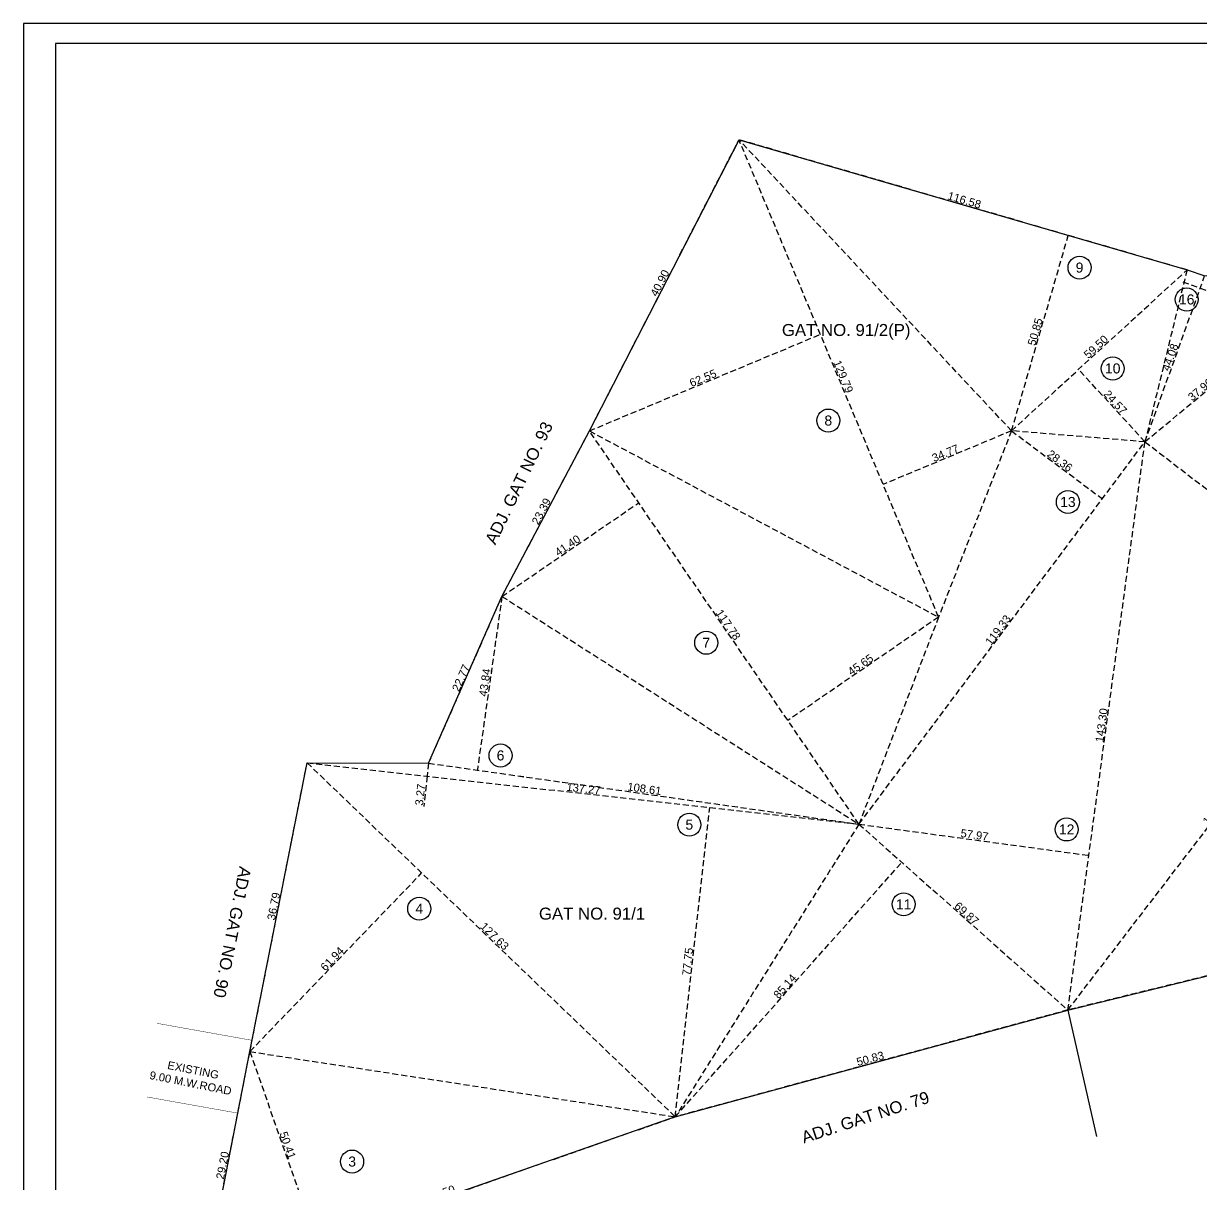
# Model space of a CAD drawing. Header units: millimetres. Extents: x 9625 to 10808, y -1607 to -1252.
# Drawn here: x 9625.4 to 9772.5, y -1457.3 to -1312.2 of the extents above; entities that cross this region are included whole.
import ezdxf
from ezdxf.enums import TextEntityAlignment as Align

# ---------------------------------------------------------------- set-up
doc = ezdxf.new("R2010")
doc.units = ezdxf.units.MM
doc.header["$LTSCALE"] = 3
doc.header["$MEASUREMENT"] = 0
doc.header["$PDMODE"] = 35
doc.header["$PDSIZE"] = 1
doc.linetypes.add('HIDDEN', pattern=[0.375, 0.25, -0.125])
doc.layers.get('Defpoints').update_dxf_attribs({"linetype": 'HIDDEN'})
for name, color, linetype in [('DIM', 8, 'HIDDEN'), ('PLOT TEXT', 3, 'Continuous'), ('ROAD1', 4, 'Continuous'), ('Text', 3, 'Continuous'), ('TEXT-1', 3, 'Continuous'), ('WALL', 6, 'Continuous')]:
    doc.layers.add(name, color=color, linetype=linetype)
doc.styles.add('ARIAL', font='arial.ttf')
doc.styles.get("Standard").update_dxf_attribs({"font": 'arial.ttf'})
doc.dimstyles.new('ISO-25', dxfattribs={"dimtxt": 1, "dimasz": 1, "dimexe": 0, "dimexo": 0, "dimgap": 0.1, "dimtad": 1, "dimzin": 0, "dimdsep": 46, "dimtxsty": 'Standard', "dimblk": 'NONE', "dimcen": 2.5, "dimse1": 1, "dimse2": 1, "dimclrd": 256, "dimclre": 256, "dimclrt": 3, "dimadec": 0, "dimazin": 0, "dimtfac": 1, "dimtmove": 0, "dimatfit": 3, "dimfxl": 1, "dimarcsym": 0})

# ---------------------------------------------------------------- blocks, each defined once
blk = doc.blocks.new('*D1852')
at = {"layer": 'Defpoints', "color": 0}
for p in [(9660.81, -1404.6), (9660.81, -1404.6), (9653.66, -1440.69)]:
    blk.add_point(p, dxfattribs=at)
at = {"layer": 'DIM', "lineweight": -2}
blk.add_line((9653.66, -1440.69), (9660.81, -1404.6), dxfattribs=at)
at = {"layer": 'DIM', "color": 3, "insert": (9656.64, -1422.53), "char_height": 1, "attachment_point": 5, "rotation": 78.7886}
blk.add_mtext('36.79', dxfattribs=at)
blk = doc.blocks.new('_None')
blk = doc.blocks.new('*D1851')
at = {"layer": 'Defpoints', "color": 0}
for p in [(9653.66, -1440.69), (9653.66, -1440.69), (9648.04, -1469.35)]:
    blk.add_point(p, dxfattribs=at)
at = {"layer": 'DIM', "lineweight": -2}
blk.add_line((9648.04, -1469.35), (9653.66, -1440.69), dxfattribs=at)
at = {"layer": 'DIM', "color": 3, "insert": (9650.25, -1454.9), "char_height": 1, "attachment_point": 5, "rotation": 78.912}
blk.add_mtext('29.20', dxfattribs=at)
blk = doc.blocks.new('*D1850')
at = {"layer": 'Defpoints', "color": 0}
for p in [(9755.86, -1435.49), (9706.81, -1448.84), (9706.81, -1448.84)]:
    blk.add_point(p, dxfattribs=at)
at = {"layer": 'DIM', "lineweight": -2}
blk.add_line((9755.86, -1435.49), (9706.81, -1448.84), dxfattribs=at)
at = {"layer": 'DIM', "color": 3, "insert": (9731.17, -1441.57), "char_height": 1, "attachment_point": 5, "rotation": 15.2187}
blk.add_mtext('50.83', dxfattribs=at)
blk = doc.blocks.new('*D1849')
at = {"layer": 'Defpoints', "color": 0}
for p in [(9833.27, -1416.48), (9755.86, -1435.49), (9755.86, -1435.49)]:
    blk.add_point(p, dxfattribs=at)
at = {"layer": 'DIM', "lineweight": -2}
blk.add_line((9833.27, -1416.48), (9755.86, -1435.49), dxfattribs=at)
at = {"layer": 'DIM', "color": 3, "insert": (9794.42, -1425.39), "char_height": 1, "attachment_point": 5, "rotation": 13.7986}
blk.add_mtext('79.72', dxfattribs=at)
blk = doc.blocks.new('*D1836')
at = {"layer": 'Defpoints', "color": 0}
for p in [(9714.77, -1326.74), (9714.77, -1326.74), (9696.08, -1363.12)]:
    blk.add_point(p, dxfattribs=at)
at = {"layer": 'DIM', "lineweight": -2}
blk.add_line((9696.08, -1363.12), (9714.77, -1326.74), dxfattribs=at)
at = {"layer": 'DIM', "color": 3, "insert": (9704.88, -1344.65), "char_height": 1, "attachment_point": 5, "rotation": 62.803}
blk.add_mtext('40.90', dxfattribs=at)
blk = doc.blocks.new('*D1835')
at = {"layer": 'Defpoints', "color": 0}
for p in [(9696.08, -1363.12), (9696.08, -1363.12), (9685.16, -1383.81)]:
    blk.add_point(p, dxfattribs=at)
at = {"layer": 'DIM', "lineweight": -2}
blk.add_line((9685.16, -1383.81), (9696.08, -1363.12), dxfattribs=at)
at = {"layer": 'DIM', "color": 3, "insert": (9690.08, -1373.18), "char_height": 1, "attachment_point": 5, "rotation": 62.1717}
blk.add_mtext('23.39', dxfattribs=at)
blk = doc.blocks.new('*D1834')
at = {"layer": 'Defpoints', "color": 0}
for p in [(9685.16, -1383.81), (9685.16, -1383.81), (9675.99, -1404.65)]:
    blk.add_point(p, dxfattribs=at)
at = {"layer": 'DIM', "lineweight": -2}
blk.add_line((9675.99, -1404.65), (9685.16, -1383.81), dxfattribs=at)
at = {"layer": 'DIM', "color": 3, "insert": (9680.03, -1393.99), "char_height": 1, "attachment_point": 5, "rotation": 66.2555}
blk.add_mtext('22.77', dxfattribs=at)
blk = doc.blocks.new('*D1816')
at = {"layer": 'Defpoints', "color": 0}
for p in [(9780.1, -1352.37), (9780.1, -1352.37), (9765.49, -1364.49)]:
    blk.add_point(p, dxfattribs=at)
at = {"layer": 'DIM', "lineweight": -2}
blk.add_line((9765.49, -1364.49), (9780.1, -1352.37), dxfattribs=at)
at = {"layer": 'DIM', "color": 3, "insert": (9772.41, -1357.96), "char_height": 1, "attachment_point": 5, "rotation": 39.6728}
blk.add_mtext('37.96', dxfattribs=at)
blk = doc.blocks.new('*D1814')
at = {"layer": 'Defpoints', "color": 0}
for p in [(9793.71, -1386.14), (9793.71, -1386.14), (9755.86, -1435.49)]:
    blk.add_point(p, dxfattribs=at)
at = {"layer": 'DIM', "lineweight": -2}
blk.add_line((9755.86, -1435.49), (9793.71, -1386.14), dxfattribs=at)
at = {"layer": 'DIM', "color": 3, "insert": (9774.31, -1410.45), "char_height": 1, "attachment_point": 5, "rotation": 52.5118}
blk.add_mtext('124.41', dxfattribs=at)
blk = doc.blocks.new('*D1813')
at = {"layer": 'Defpoints', "color": 0}
for p in [(9765.49, -1364.49), (9833.27, -1416.48), (9833.27, -1416.48)]:
    blk.add_point(p, dxfattribs=at)
at = {"layer": 'DIM', "lineweight": -2}
blk.add_line((9765.49, -1364.49), (9833.27, -1416.48), dxfattribs=at)
at = {"layer": 'DIM', "color": 3, "insert": (9799.76, -1390), "char_height": 1, "attachment_point": 5, "rotation": 322.5118}
blk.add_mtext('170.84', dxfattribs=at)
blk = doc.blocks.new('*D1812')
at = {"layer": 'Defpoints', "color": 0}
for p in [(9770.75, -1343.01), (9772.93, -1343.8), (9772.4, -1345.28)]:
    blk.add_point(p, dxfattribs=at)
at = {"layer": 'DIM', "lineweight": -2}
for p, q in [((9770.21, -1344.49), (9772.4, -1345.28)), ((9772.4, -1345.28), (9776.02, -1346.58))]:
    blk.add_line(p, q, dxfattribs=at)
at = {"layer": 'DIM', "color": 3, "insert": (9774.89, -1345.52), "char_height": 1, "attachment_point": 5, "rotation": 340.2228}
blk.add_mtext('4.65', dxfattribs=at)
blk = doc.blocks.new('*D1811')
at = {"layer": 'Defpoints', "color": 0}
for p in [(9772.95, -1343.75), (9772.95, -1343.75), (9765.49, -1364.49)]:
    blk.add_point(p, dxfattribs=at)
at = {"layer": 'DIM', "lineweight": -2}
blk.add_line((9765.49, -1364.49), (9772.95, -1343.75), dxfattribs=at)
at = {"layer": 'DIM', "color": 3, "insert": (9768.65, -1353.92), "char_height": 1, "attachment_point": 5, "rotation": 70.2228}
blk.add_mtext('44.08', dxfattribs=at)
blk = doc.blocks.new('*D1810')
at = {"layer": 'Defpoints', "color": 0}
for p in [(9729.76, -1412.27), (9758.48, -1416.17), (9758.48, -1416.17)]:
    blk.add_point(p, dxfattribs=at)
at = {"layer": 'DIM', "lineweight": -2}
blk.add_line((9729.76, -1412.27), (9758.48, -1416.17), dxfattribs=at)
at = {"layer": 'DIM', "color": 3, "insert": (9744.2, -1413.61), "char_height": 1, "attachment_point": 5, "rotation": 352.2696}
blk.add_mtext('57.97', dxfattribs=at)
blk = doc.blocks.new('*D1809')
at = {"layer": 'Defpoints', "color": 0}
for p in [(9765.49, -1364.49), (9765.49, -1364.49), (9755.86, -1435.49)]:
    blk.add_point(p, dxfattribs=at)
at = {"layer": 'DIM', "lineweight": -2}
blk.add_line((9755.86, -1435.49), (9765.49, -1364.49), dxfattribs=at)
at = {"layer": 'DIM', "color": 3, "insert": (9760.07, -1399.91), "char_height": 1, "attachment_point": 5, "rotation": 82.2696}
blk.add_mtext('143.30', dxfattribs=at)
blk = doc.blocks.new('*D1808')
at = {"layer": 'Defpoints', "color": 0}
for p in [(9748.82, -1363.12), (9760.17, -1371.61), (9760.17, -1371.61)]:
    blk.add_point(p, dxfattribs=at)
at = {"layer": 'DIM', "lineweight": -2}
blk.add_line((9748.82, -1363.12), (9760.17, -1371.61), dxfattribs=at)
at = {"layer": 'DIM', "color": 3, "insert": (9754.86, -1366.87), "char_height": 1, "attachment_point": 5, "rotation": 323.2064}
blk.add_mtext('28.36', dxfattribs=at)
blk = doc.blocks.new('*D1807')
at = {"layer": 'Defpoints', "color": 0}
for p in [(9765.49, -1364.49), (9765.49, -1364.49), (9729.76, -1412.27)]:
    blk.add_point(p, dxfattribs=at)
at = {"layer": 'DIM', "lineweight": -2}
blk.add_line((9729.76, -1412.27), (9765.49, -1364.49), dxfattribs=at)
at = {"layer": 'DIM', "color": 3, "insert": (9747.14, -1388.02), "char_height": 1, "attachment_point": 5, "rotation": 53.2064}
blk.add_mtext('119.33', dxfattribs=at)
blk = doc.blocks.new('*D1806')
at = {"layer": 'Defpoints', "color": 0}
for p in [(9735.11, -1417.03), (9735.11, -1417.03), (9706.81, -1448.84)]:
    blk.add_point(p, dxfattribs=at)
at = {"layer": 'DIM', "lineweight": -2}
blk.add_line((9706.81, -1448.84), (9735.11, -1417.03), dxfattribs=at)
at = {"layer": 'DIM', "color": 3, "insert": (9720.51, -1432.53), "char_height": 1, "attachment_point": 5, "rotation": 48.3342}
blk.add_mtext('85.14', dxfattribs=at)
blk = doc.blocks.new('*D1805')
at = {"layer": 'Defpoints', "color": 0}
for p in [(9729.76, -1412.27), (9755.86, -1435.49), (9755.86, -1435.49)]:
    blk.add_point(p, dxfattribs=at)
at = {"layer": 'DIM', "lineweight": -2}
blk.add_line((9729.76, -1412.27), (9755.86, -1435.49), dxfattribs=at)
at = {"layer": 'DIM', "color": 3, "insert": (9743.21, -1423.43), "char_height": 1, "attachment_point": 5, "rotation": 318.3342}
blk.add_mtext('69.87', dxfattribs=at)
blk = doc.blocks.new('*D1804')
at = {"layer": 'Defpoints', "color": 0}
for p in [(9724.94, -1351.06), (9724.94, -1351.06), (9696.08, -1363.12)]:
    blk.add_point(p, dxfattribs=at)
at = {"layer": 'DIM', "lineweight": -2}
blk.add_line((9696.08, -1363.12), (9724.94, -1351.06), dxfattribs=at)
at = {"layer": 'DIM', "color": 3, "insert": (9710.27, -1356.53), "char_height": 1, "attachment_point": 5, "rotation": 22.6802}
blk.add_mtext('62.55', dxfattribs=at)
blk = doc.blocks.new('*D1803')
at = {"layer": 'Defpoints', "color": 0}
for p in [(9748.82, -1363.12), (9732.78, -1369.82), (9732.78, -1369.82)]:
    blk.add_point(p, dxfattribs=at)
at = {"layer": 'DIM', "lineweight": -2}
blk.add_line((9748.82, -1363.12), (9732.78, -1369.82), dxfattribs=at)
at = {"layer": 'DIM', "color": 3, "insert": (9740.56, -1365.91), "char_height": 1, "attachment_point": 5, "rotation": 22.6802}
blk.add_mtext('34.77', dxfattribs=at)
blk = doc.blocks.new('*D1802')
at = {"layer": 'Defpoints', "color": 0}
for p in [(9714.77, -1326.74), (9714.77, -1326.74), (9739.71, -1386.4)]:
    blk.add_point(p, dxfattribs=at)
at = {"layer": 'DIM', "lineweight": -2}
blk.add_line((9739.71, -1386.4), (9714.77, -1326.74), dxfattribs=at)
at = {"layer": 'DIM', "color": 3, "insert": (9727.8, -1356.34), "char_height": 1, "attachment_point": 5, "rotation": 292.6802}
blk.add_mtext('129.79', dxfattribs=at)
blk = doc.blocks.new('*D1801')
at = {"layer": 'Defpoints', "color": 0}
for p in [(9755.91, -1338.7), (9755.91, -1338.7), (9748.82, -1363.12)]:
    blk.add_point(p, dxfattribs=at)
at = {"layer": 'DIM', "lineweight": -2}
blk.add_line((9748.82, -1363.12), (9755.91, -1338.7), dxfattribs=at)
at = {"layer": 'DIM', "color": 3, "insert": (9751.78, -1350.74), "char_height": 1, "attachment_point": 5, "rotation": 73.7907}
blk.add_mtext('50.85', dxfattribs=at)
blk = doc.blocks.new('*D1800')
at = {"layer": 'Defpoints', "color": 0}
for p in [(9714.77, -1326.74), (9714.77, -1326.74), (9770.75, -1343.01)]:
    blk.add_point(p, dxfattribs=at)
at = {"layer": 'DIM', "lineweight": -2}
blk.add_line((9770.75, -1343.01), (9714.77, -1326.74), dxfattribs=at)
at = {"layer": 'DIM', "color": 3, "insert": (9742.93, -1334.29), "char_height": 1, "attachment_point": 5, "rotation": 343.7907}
blk.add_mtext('116.58', dxfattribs=at)
blk = doc.blocks.new('*D1799')
at = {"layer": 'Defpoints', "color": 0}
for p in [(9757.19, -1355.44), (9757.19, -1355.44), (9765.49, -1364.49)]:
    blk.add_point(p, dxfattribs=at)
at = {"layer": 'DIM', "lineweight": -2}
blk.add_line((9765.49, -1364.49), (9757.19, -1355.44), dxfattribs=at)
at = {"layer": 'DIM', "color": 3, "insert": (9761.79, -1359.55), "char_height": 1, "attachment_point": 5, "rotation": 312.5117}
blk.add_mtext('24.57', dxfattribs=at)
blk = doc.blocks.new('*D1798')
at = {"layer": 'Defpoints', "color": 0}
for p in [(9770.75, -1343.01), (9770.75, -1343.01), (9748.82, -1363.12)]:
    blk.add_point(p, dxfattribs=at)
at = {"layer": 'DIM', "lineweight": -2}
blk.add_line((9748.82, -1363.12), (9770.75, -1343.01), dxfattribs=at)
at = {"layer": 'DIM', "color": 3, "insert": (9759.37, -1352.62), "char_height": 1, "attachment_point": 5, "rotation": 42.5117}
blk.add_mtext('59.50', dxfattribs=at)
blk = doc.blocks.new('*D1797')
at = {"layer": 'Defpoints', "color": 0}
for p in [(9702.24, -1372.11), (9702.24, -1372.11), (9685.16, -1383.81)]:
    blk.add_point(p, dxfattribs=at)
at = {"layer": 'DIM', "lineweight": -2}
blk.add_line((9685.16, -1383.81), (9702.24, -1372.11), dxfattribs=at)
at = {"layer": 'DIM', "color": 3, "insert": (9693.35, -1377.45), "char_height": 1, "attachment_point": 5, "rotation": 34.4225}
blk.add_mtext('41.40', dxfattribs=at)
blk = doc.blocks.new('*D1796')
at = {"layer": 'Defpoints', "color": 0}
for p in [(9739.71, -1386.4), (9720.88, -1399.31), (9720.88, -1399.31)]:
    blk.add_point(p, dxfattribs=at)
at = {"layer": 'DIM', "lineweight": -2}
blk.add_line((9739.71, -1386.4), (9720.88, -1399.31), dxfattribs=at)
at = {"layer": 'DIM', "color": 3, "insert": (9729.95, -1392.35), "char_height": 1, "attachment_point": 5, "rotation": 34.4225}
blk.add_mtext('45.65', dxfattribs=at)
blk = doc.blocks.new('*D1795')
at = {"layer": 'Defpoints', "color": 0}
for p in [(9696.08, -1363.12), (9696.08, -1363.12), (9729.76, -1412.27)]:
    blk.add_point(p, dxfattribs=at)
at = {"layer": 'DIM', "lineweight": -2}
blk.add_line((9729.76, -1412.27), (9696.08, -1363.12), dxfattribs=at)
at = {"layer": 'DIM', "color": 3, "insert": (9713.42, -1387.35), "char_height": 1, "attachment_point": 5, "rotation": 304.4225}
blk.add_mtext('117.78', dxfattribs=at)
blk = doc.blocks.new('*D1794')
at = {"layer": 'Defpoints', "color": 0}
for p in [(9685.16, -1383.81), (9682.08, -1405.51), (9682.08, -1405.51)]:
    blk.add_point(p, dxfattribs=at)
at = {"layer": 'DIM', "lineweight": -2}
blk.add_line((9685.16, -1383.81), (9682.08, -1405.51), dxfattribs=at)
at = {"layer": 'DIM', "color": 3, "insert": (9683.02, -1394.57), "char_height": 1, "attachment_point": 5, "rotation": 81.9314}
blk.add_mtext('43.84', dxfattribs=at)
blk = doc.blocks.new('*D1793')
at = {"layer": 'Defpoints', "color": 0}
for p in [(9675.99, -1404.65), (9729.76, -1412.27), (9729.76, -1412.27)]:
    blk.add_point(p, dxfattribs=at)
at = {"layer": 'DIM', "lineweight": -2}
blk.add_line((9675.99, -1404.65), (9729.76, -1412.27), dxfattribs=at)
at = {"layer": 'DIM', "color": 3, "insert": (9702.96, -1407.85), "char_height": 1, "attachment_point": 5, "rotation": 351.9314}
blk.add_mtext('108.61', dxfattribs=at)
blk = doc.blocks.new('*D1792')
at = {"layer": 'Defpoints', "color": 0}
for p in [(9675.99, -1404.65), (9675.81, -1406.27), (9675.81, -1406.27)]:
    blk.add_point(p, dxfattribs=at)
at = {"layer": 'DIM', "lineweight": -2}
for p, q in [((9675.99, -1404.65), (9675.81, -1406.27)), ((9675.81, -1406.27), (9675.39, -1410.05))]:
    blk.add_line(p, q, dxfattribs=at)
at = {"layer": 'DIM', "color": 3, "insert": (9674.94, -1408.59), "char_height": 1, "attachment_point": 5, "rotation": 83.6555}
blk.add_mtext('3.27', dxfattribs=at)
blk = doc.blocks.new('*D1791')
at = {"layer": 'Defpoints', "color": 0}
for p in [(9711.11, -1410.2), (9711.11, -1410.2), (9706.81, -1448.84)]:
    blk.add_point(p, dxfattribs=at)
at = {"layer": 'DIM', "lineweight": -2}
blk.add_line((9706.81, -1448.84), (9711.11, -1410.2), dxfattribs=at)
at = {"layer": 'DIM', "color": 3, "insert": (9708.36, -1429.45), "char_height": 1, "attachment_point": 5, "rotation": 83.6555}
blk.add_mtext('77.75', dxfattribs=at)
blk = doc.blocks.new('*D1790')
at = {"layer": 'Defpoints', "color": 0}
for p in [(9660.81, -1404.6), (9729.76, -1412.27), (9729.76, -1412.27)]:
    blk.add_point(p, dxfattribs=at)
at = {"layer": 'DIM', "lineweight": -2}
blk.add_line((9660.81, -1404.6), (9729.76, -1412.27), dxfattribs=at)
at = {"layer": 'DIM', "color": 3, "insert": (9695.35, -1407.83), "char_height": 1, "attachment_point": 5, "rotation": 353.6555}
blk.add_mtext('137.27', dxfattribs=at)
blk = doc.blocks.new('*D1789')
at = {"layer": 'Defpoints', "color": 0}
for p in [(9675.12, -1418.37), (9675.12, -1418.37), (9653.66, -1440.69)]:
    blk.add_point(p, dxfattribs=at)
at = {"layer": 'DIM', "lineweight": -2}
blk.add_line((9653.66, -1440.69), (9675.12, -1418.37), dxfattribs=at)
at = {"layer": 'DIM', "color": 3, "insert": (9663.95, -1429.1), "char_height": 1, "attachment_point": 5, "rotation": 46.1241}
blk.add_mtext('61.94', dxfattribs=at)
blk = doc.blocks.new('*D1788')
at = {"layer": 'Defpoints', "color": 0}
for p in [(9660.81, -1404.6), (9706.81, -1448.84), (9706.81, -1448.84)]:
    blk.add_point(p, dxfattribs=at)
at = {"layer": 'DIM', "lineweight": -2}
blk.add_line((9660.81, -1404.6), (9706.81, -1448.84), dxfattribs=at)
at = {"layer": 'DIM', "color": 3, "insert": (9684.24, -1426.28), "char_height": 1, "attachment_point": 5, "rotation": 316.1241}
blk.add_mtext('127.63', dxfattribs=at)
blk = doc.blocks.new('*D1787')
at = {"layer": 'Defpoints', "color": 0}
for p in [(9653.66, -1440.69), (9661.97, -1464.49), (9661.97, -1464.49)]:
    blk.add_point(p, dxfattribs=at)
at = {"layer": 'DIM', "lineweight": -2}
blk.add_line((9653.66, -1440.69), (9661.97, -1464.49), dxfattribs=at)
at = {"layer": 'DIM', "color": 3, "insert": (9658.39, -1452.39), "char_height": 1, "attachment_point": 5, "rotation": 289.2414}
blk.add_mtext('50.41', dxfattribs=at)
blk = doc.blocks.new('*D1786')
at = {"layer": 'Defpoints', "color": 0}
for p in [(9706.81, -1448.84), (9706.81, -1448.84), (9648.04, -1469.35)]:
    blk.add_point(p, dxfattribs=at)
at = {"layer": 'DIM', "lineweight": -2}
blk.add_line((9648.04, -1469.35), (9706.81, -1448.84), dxfattribs=at)
at = {"layer": 'DIM', "color": 3, "insert": (9677.23, -1458.52), "char_height": 1, "attachment_point": 5, "rotation": 19.2414}
blk.add_mtext('124.50', dxfattribs=at)

msp = doc.modelspace()

# ---------------------------------------------------------------- linework, layer by layer
at = {"layer": 'DIM'}
for p, q in [((9748.8156, -1363.1177), (9714.7731, -1326.7433)), ((9685.1601, -1383.8076), (9729.7595, -1412.2705)), ((9675.9924, -1404.6483), (9729.7595, -1412.2705)), ((9653.6588, -1440.6903), (9706.8129, -1448.8351))]:
    msp.add_line(p, q, dxfattribs=at)
at = {"layer": 'ROAD1', "color": 4, "lineweight": 40, "ltscale": 5, "const_width": 0.05, "elevation": -0.2335}
for points in [[(9653.938, -1439.2818), (9642.0376, -1437.1519)], [(9652.152, -1448.3792), (9640.8176, -1446.3588)]]:
    msp.add_lwpolyline(points, dxfattribs=at)
at = {"layer": 'Text', "linetype": 'Continuous'}
for centre in [(9757.3199, -1342.7254), (9770.7046, -1346.709), (9761.4594, -1355.3279), (9725.9269, -1361.8392), (9755.8603, -1372.015), (9710.6801, -1389.6012), (9684.9801, -1403.6873), (9708.5657, -1412.3358), (9755.7077, -1412.9308), (9674.8261, -1422.8342), (9735.3437, -1422.2823), (9666.4378, -1454.4347)]:
    msp.add_circle(centre, 1.4393, dxfattribs=at)
at = {"layer": 'WALL'}
for p, q in [((9696.079, -1363.1228), (9714.7731, -1326.7433)), ((9714.7731, -1326.7433), (9770.7453, -1343.0146)), ((9685.1601, -1383.8076), (9696.079, -1363.1228)), ((9696.079, -1363.1228), (9696.079, -1363.1228)), ((9675.9924, -1404.6483), (9685.1601, -1383.8076)), ((9653.6588, -1440.6903), (9660.8115, -1404.6043)), ((9660.8115, -1404.6043), (9675.9924, -1404.6483)), ((9755.8556, -1435.4933), (9759.4374, -1451.2961)), ((9648.0425, -1469.3488), (9653.6588, -1440.6903)), ((9706.8129, -1448.8351), (9648.0425, -1469.3488))]:
    msp.add_line(p, q, dxfattribs=at)
at = {"layer": 'WALL', "linetype": 'HIDDEN'}
for p, q in [((9770.7453, -1343.0146), (9765.4936, -1364.4926)), ((9696.079, -1363.1228), (9739.7053, -1386.4035)), ((9748.8156, -1363.1177), (9739.7053, -1386.4035)), ((9765.4936, -1364.4926), (9748.8156, -1363.1177)), ((9739.7053, -1386.4035), (9729.7595, -1412.2705)), ((9729.7595, -1412.2705), (9706.8129, -1448.8351))]:
    msp.add_line(p, q, dxfattribs=at)
at = {"layer": 'WALL', "color": 8}
msp.add_lwpolyline([(9625.386, -1607.225), (10070.386, -1607.225), (10070.386, -1312.225), (9625.386, -1312.225)], close=True, dxfattribs=at)
at = {"layer": 'WALL'}
msp.add_lwpolyline([(9629.386, -1604.725), (10067.886, -1604.725), (10067.886, -1314.725), (9629.386, -1314.725)], close=True, dxfattribs=at)
for points in [[(9770.7453, -1343.0146), (9772.9516, -1343.7514), (9799.8776, -1338.8903), (9847.5514, -1330.2105), (9913.2156, -1318.1103), (9926.5932, -1378.3942)], [(9706.8129, -1448.8351), (9755.8556, -1435.4933), (9833.2734, -1416.4796), (9881.1095, -1399.9792), (9896.2595, -1393.6635), (9913.118, -1385.2532)]]:
    msp.add_lwpolyline(points, dxfattribs=at)

# ---------------------------------------------------------------- texts
at = {"layer": 'PLOT TEXT', "linetype": 'Continuous', "insert": (9646.417, -1443.8144), "char_height": 1, "attachment_point": 5, "rotation": 348.690068, "style": 'ARIAL'}
msp.add_mtext('\\A1;EXISTING \\P9.00 M.W.ROAD', dxfattribs=at)
at = {"layer": 'Text', "linetype": 'Continuous', "char_height": 1.25, "attachment_point": 5, "style": 'ARIAL'}
for s, insert in [('\\A1;9', (9757.3199, -1342.7254)), ('\\A1;16', (9770.7046, -1346.709)), ('\\A1;10', (9761.4594, -1355.3279)), ('\\A1;8', (9725.9269, -1361.8392)), ('\\A1;13', (9755.8603, -1372.015)), ('\\A1;7', (9710.6801, -1389.6012)), ('\\A1;6', (9684.9801, -1403.6873)), ('\\A1;5', (9708.5657, -1412.3358)), ('\\A1;12', (9755.7077, -1412.9308)), ('\\A1;4', (9674.8261, -1422.8342)), ('\\A1;11', (9735.3437, -1422.2823)), ('\\A1;3', (9666.4378, -1454.4347))]:
    msp.add_mtext(s, dxfattribs=dict(at, insert=insert))
at = {"layer": 'TEXT-1', "style": 'ARIAL'}
for s, rotation, p in [('GAT NO. 91/2(P)', 360, (9728.1626, -1350.519)), ('ADJ. GAT NO. 93', 784.215581, (9687.2741, -1369.6267)), ('ADJ. GAT NO. 90', 618.641245, (9651.467, -1425.7741)), ('GAT NO. 91/1', 360, (9696.412, -1423.4495)), ('ADJ. GAT NO. 79', 1818.001712, (9730.5578, -1448.8891))]:
    msp.add_text(s, height=1.5, rotation=rotation, dxfattribs=at).set_placement(p, align=Align.MIDDLE_CENTER)

# ---------------------------------------------------------------- dimensions: what is measured, and where the dimension line sits
at = {"layer": 'DIM'}
for p1, p2, picture, middle in [((9696.079, -1363.1228), (9714.7731, -1326.7433), '*D1836', (9704.883, -1344.654)), ((9685.1601, -1383.8076), (9696.079, -1363.1228), '*D1835', (9690.0793, -1373.18)), ((9675.9924, -1404.6483), (9685.1601, -1383.8076), '*D1834', (9680.0252, -1393.9855)), ((9653.6588, -1440.6903), (9660.8115, -1404.6043), '*D1852', (9656.6359, -1422.5285)), ((9833.2734, -1416.4796), (9755.8556, -1435.4933), '*D1849', (9794.4188, -1425.3935)), ((9755.8556, -1435.4933), (9706.8129, -1448.8351), '*D1850', (9731.1738, -1441.5747)), ((9648.0425, -1469.3488), (9653.6588, -1440.6903), '*D1851', (9650.2515, -1454.9021))]:
    dim = msp.add_aligned_dim(p1=p1, p2=p2, distance=0, dimstyle='ISO-25', dxfattribs=at)
    dim.commit()
    dim.dimension.update_dxf_attribs({"geometry": picture, "text_midpoint": middle})
for p1, p2, text, picture, middle in [((9739.7053, -1386.4035), (9714.7731, -1326.7433), '129.79', '*D1802', (9727.8025, -1356.338)), ((9729.7595, -1412.2705), (9696.079, -1363.1228), '117.78', '*D1795', (9713.4229, -1387.3515)), ((9660.8115, -1404.6043), (9729.7595, -1412.2705), '137.27', '*D1790', (9695.353, -1407.8302))]:
    dim = msp.add_aligned_dim(p1=p1, p2=p2, distance=0, text=text, dimstyle='ISO-25', override={"dimlfac": 2, "dimtxsty": 'Standard'}, dxfattribs=at)
    dim.commit()
    dim.dimension.update_dxf_attribs({"geometry": picture, "text_midpoint": middle})
for p1, p2, distance, picture, middle in [((9770.7453, -1343.0146), (9714.7731, -1326.7433), 0, '*D1800', (9742.9297, -1334.2927)), ((9748.8156, -1363.1177), (9755.913, -1338.7028), 0, '*D1801', (9751.778, -1350.7398)), ((9748.8156, -1363.1177), (9770.7453, -1343.0146), 0, '*D1798', (9759.3679, -1352.6161)), ((9770.7453, -1343.0146), (9772.9336, -1343.8014), -1.5676, '*D1812', (9774.8895, -1345.5217)), ((9765.4936, -1364.4926), (9772.9516, -1343.7514), 0, '*D1811', (9768.648, -1353.9154)), ((9696.079, -1363.1228), (9724.9365, -1351.0632), 0, '*D1804', (9710.2723, -1356.5296)), ((9765.4936, -1364.4926), (9780.1039, -1352.3746), 0, '*D1816', (9772.4087, -1357.9634)), ((9765.4936, -1364.4926), (9757.1932, -1355.4379), 0, '*D1799', (9761.7935, -1359.5527)), ((9748.8156, -1363.1177), (9732.7754, -1369.8209), 0, '*D1803', (9740.5599, -1365.9056)), ((9748.8156, -1363.1177), (9760.1703, -1371.6101), 0, '*D1808', (9754.8588, -1366.8747)), ((9729.7595, -1412.2705), (9765.4936, -1364.4926), 0, '*D1807', (9747.1374, -1388.0156)), ((9755.8556, -1435.4933), (9765.4936, -1364.4926), 0, '*D1809', (9760.0692, -1399.9108)), ((9765.4936, -1364.4926), (9833.2734, -1416.4796), 0, '*D1813', (9799.7551, -1390.0016)), ((9685.1601, -1383.8076), (9702.2352, -1372.1061), 0, '*D1797', (9693.3525, -1377.4532)), ((9685.1601, -1383.8076), (9682.0833, -1405.5118), 0, '*D1794', (9683.0168, -1394.5739)), ((9755.8556, -1435.4933), (9793.7123, -1386.1363), 0, '*D1814', (9774.3062, -1410.4484)), ((9739.7053, -1386.4035), (9720.8759, -1399.3071), 0, '*D1796', (9729.9454, -1392.3516)), ((9660.8115, -1404.6043), (9706.8129, -1448.8351), 0, '*D1788', (9684.2356, -1426.2793)), ((9675.9924, -1404.6483), (9675.8118, -1406.2722), 0, '*D1792', (9674.9396, -1408.5884)), ((9675.9924, -1404.6483), (9729.7595, -1412.2705), 0, '*D1793', (9702.9617, -1407.8549)), ((9706.8129, -1448.8351), (9711.109, -1410.1968), 0, '*D1791', (9708.3561, -1429.4487)), ((9729.7595, -1412.2705), (9758.4788, -1416.169), 0, '*D1810', (9744.2013, -1413.6147)), ((9729.7595, -1412.2705), (9755.8556, -1435.4933), 0, '*D1805', (9743.2135, -1423.4258)), ((9706.8129, -1448.8351), (9735.1125, -1417.0341), 0, '*D1806', (9720.5066, -1432.5287)), ((9653.6588, -1440.6903), (9675.124, -1418.3659), 0, '*D1789', (9663.9513, -1429.1049)), ((9653.6588, -1440.6903), (9661.9657, -1464.4889), 0, '*D1787', (9658.3887, -1452.3884)), ((9648.0425, -1469.3488), (9706.8129, -1448.8351), 0, '*D1786', (9677.2265, -1458.5155))]:
    dim = msp.add_aligned_dim(p1=p1, p2=p2, distance=distance, dimstyle='ISO-25', override={"dimlfac": 2}, dxfattribs=at)
    dim.commit()
    dim.dimension.update_dxf_attribs({"geometry": picture, "text_midpoint": middle})

doc.saveas('drawing.dxf')
